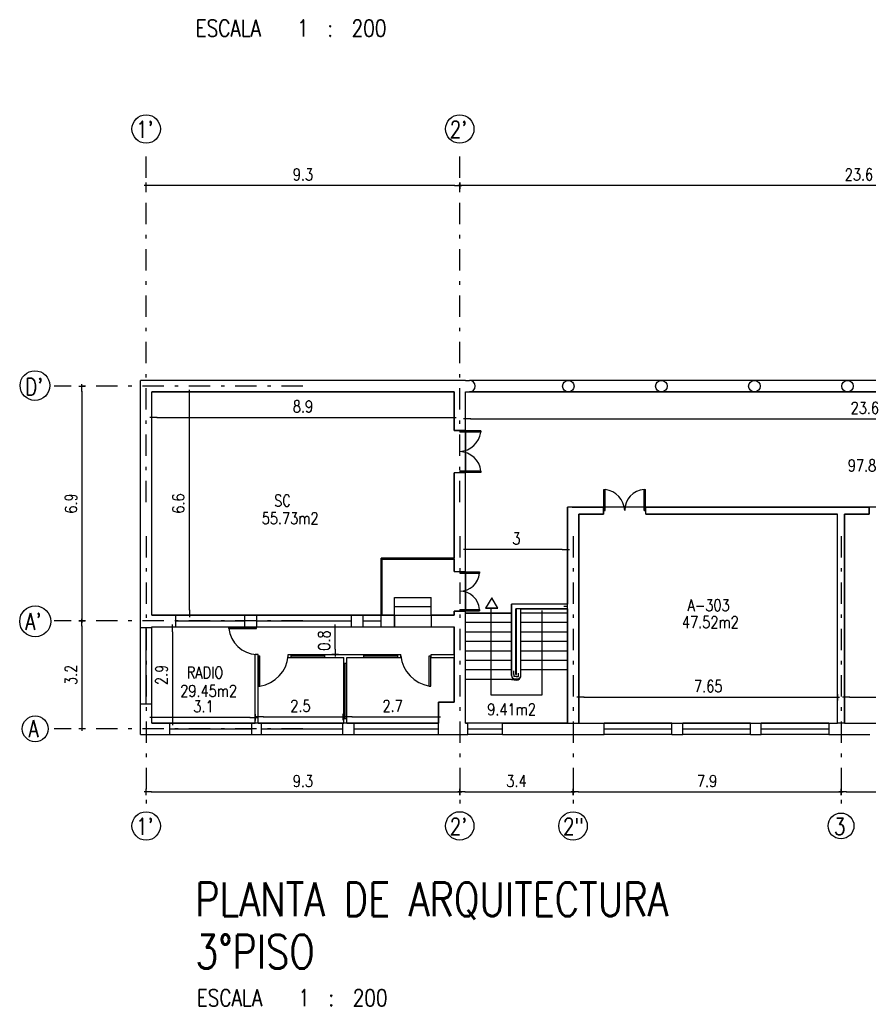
# Model space of a CAD drawing. Extents: x -3099 to -2751, y 5130 to 5248.
# Drawn here: x -3009.64 to -2984.53, y 5159.28 to 5188.44 of the extents above; entities that cross this region are included whole.
import ezdxf

# ---------------------------------------------------------------- set-up
doc = ezdxf.new("R2010")
doc.units = 0
doc.header["$MEASUREMENT"] = 0
doc.linetypes.add('ACAD_ISO07W100', pattern=[3, 0, -3])
doc.linetypes.add('DASHDOT', pattern=[25.4, 12.7, -6.35, 0, -6.35])
doc.layers.get('DEFPOINTS').update_dxf_attribs({"color": 3, "linetype": 'CONTINUOUS', "lineweight": 5})
for name, color, linetype in [('ANTEPECHO', 1, 'CONTINUOUS'), ('COTAS', 7, 'CONTINUOUS'), ('EJE_C', 9, 'DASHDOT'), ('ESCALERA', 2, 'CONTINUOUS'), ('MUROS', 5, 'CONTINUOUS'), ('PASAMANO', 1, 'ACAD_ISO07W100'), ('SUPERF-TEXTO', 2, 'CONTINUOUS'), ('SUPERFICIE', 7, 'CONTINUOUS'), ('TEXTO', 3, 'CONTINUOUS'), ('VENTANAS', 2, 'CONTINUOUS')]:
    doc.layers.add(name, color=color, linetype=linetype)
doc.styles.add('cota', font='romans.shx', dxfattribs={"width": 0.8, "height": 0.35})
doc.styles.add('ROMANS', font='romans.shx', dxfattribs={"oblique": 10, "height": 1.3})
doc.styles.add('TEXTO', font='romans.shx', dxfattribs={"width": 0.8, "height": 0.4})
doc.dimstyles.new('ROMANS', dxfattribs={"dimscale": 2, "dimtxt": 0.35, "dimasz": 0.15, "dimexe": 1.25, "dimexo": 0.625, "dimtad": 1, "dimdec": 0, "dimdsep": 46, "dimtxsty": 'cota', "dimcen": 2.5, "dimse1": 1, "dimse2": 1, "dimclrt": 2, "dimadec": 0, "dimazin": 0, "dimtfac": 1, "dimtdec": 0, "dimtmove": 0, "dimatfit": 3, "dimfxl": 0, "dimtolj": 1, "dimtzin": 0, "dimarcsym": 0})

# ---------------------------------------------------------------- blocks, each defined once
blk = doc.blocks.new('COTA_LN')
at = {"layer": 'COTAS'}
for points in [[(-1.05, 0), (0.4, 0)], [(0, 0.63), (0, -0.63)]]:
    blk.add_lwpolyline(points, dxfattribs=at)
at = {"layer": 'COTAS', "color": 20, "const_width": 0.05}
blk.add_lwpolyline([(0, 0.38), (0, -0.38)], dxfattribs=at)
blk = doc.blocks.new('*D71')
at = {"layer": 'COTAS', "color": 0, "lineweight": -2}
blk.add_line((-3004.627, 5170.99), (-3004.627, 5177.29), dxfattribs=at)
at = {"layer": 'DEFPOINTS', "color": 0}
for p in [(-3005.733, 5177.44), (-3004.627, 5177.44), (-3005.733, 5170.84)]:
    blk.add_point(p, dxfattribs=at)
at = {"layer": 'COTAS', "color": 0, "lineweight": -2, "xscale": 0.15, "yscale": 0.15, "zscale": 0.15}
for p, rotation in [((-3004.627, 5177.44), 90), ((-3004.627, 5170.84), 270)]:
    blk.add_blockref('COTA_LN', p, dxfattribs=dict(at, rotation=rotation))
at = {"layer": 'COTAS', "insert": (-3004.952, 5174.14), "char_height": 0.35, "attachment_point": 5, "rotation": 90, "style": 'cota'}
blk.add_mtext('\\A1;6.6', dxfattribs=at)
blk = doc.blocks.new('*D72')
at = {"layer": 'COTAS', "color": 0, "lineweight": -2}
blk.add_line((-3005.583, 5176.685), (-2996.953, 5176.685), dxfattribs=at)
at = {"layer": 'DEFPOINTS', "color": 0}
for p in [(-3005.733, 5177.44), (-2996.803, 5177.44), (-2996.803, 5176.685)]:
    blk.add_point(p, dxfattribs=at)
at = {"layer": 'COTAS', "color": 0, "lineweight": -2, "xscale": 0.15, "yscale": 0.15, "zscale": 0.15, "rotation": 180}
blk.add_blockref('COTA_LN', (-3005.733, 5176.685), dxfattribs=at)
at = {"layer": 'COTAS', "color": 0, "lineweight": -2, "xscale": 0.15, "yscale": 0.15, "zscale": 0.15}
blk.add_blockref('COTA_LN', (-2996.803, 5176.685), dxfattribs=at)
at = {"layer": 'COTAS', "insert": (-3001.268, 5177.01), "char_height": 0.35, "attachment_point": 5, "style": 'cota'}
blk.add_mtext('\\A1;8.9', dxfattribs=at)
blk = doc.blocks.new('*D73')
at = {"layer": 'COTAS', "color": 0, "lineweight": -2}
blk.add_line((-3005.126, 5170.35), (-3005.126, 5167.8), dxfattribs=at)
at = {"layer": 'DEFPOINTS', "color": 0}
for p in [(-3004.003, 5170.5), (-3005.126, 5167.65), (-3004.003, 5167.65)]:
    blk.add_point(p, dxfattribs=at)
at = {"layer": 'COTAS', "color": 0, "lineweight": -2, "xscale": 0.15, "yscale": 0.15, "zscale": 0.15}
for p, rotation in [((-3005.126, 5170.5), 90), ((-3005.126, 5167.65), 270)]:
    blk.add_blockref('COTA_LN', p, dxfattribs=dict(at, rotation=rotation))
at = {"layer": 'COTAS', "insert": (-3005.451, 5169.075), "char_height": 0.35, "attachment_point": 5, "rotation": 90, "style": 'cota'}
blk.add_mtext('\\A1;2.9', dxfattribs=at)
blk = doc.blocks.new('*D74')
at = {"layer": 'COTAS', "color": 0, "lineweight": -2}
blk.add_line((-3002.833, 5167.818), (-3005.583, 5167.818), dxfattribs=at)
at = {"layer": 'DEFPOINTS', "color": 0}
for p in [(-3005.733, 5167.818), (-3005.733, 5167.65), (-3002.683, 5167.65)]:
    blk.add_point(p, dxfattribs=at)
at = {"layer": 'COTAS', "color": 0, "lineweight": -2, "xscale": 0.15, "yscale": 0.15, "zscale": 0.15, "rotation": 180}
blk.add_blockref('COTA_LN', (-3005.733, 5167.818), dxfattribs=at)
at = {"layer": 'COTAS', "color": 0, "lineweight": -2, "xscale": 0.15, "yscale": 0.15, "zscale": 0.15}
blk.add_blockref('COTA_LN', (-3002.683, 5167.818), dxfattribs=at)
at = {"layer": 'COTAS', "insert": (-3004.208, 5168.143), "char_height": 0.35, "attachment_point": 5, "style": 'cota'}
blk.add_mtext('\\A1;3.1', dxfattribs=at)
blk = doc.blocks.new('*D75')
at = {"layer": 'COTAS', "color": 0, "lineweight": -2}
blk.add_line((-3002.443, 5167.832), (-3000.243, 5167.832), dxfattribs=at)
at = {"layer": 'DEFPOINTS', "color": 0}
for p in [(-3002.593, 5167.65), (-3000.093, 5167.832), (-3000.093, 5167.65)]:
    blk.add_point(p, dxfattribs=at)
at = {"layer": 'COTAS', "color": 0, "lineweight": -2, "xscale": 0.15, "yscale": 0.15, "zscale": 0.15, "rotation": 180}
blk.add_blockref('COTA_LN', (-3002.593, 5167.832), dxfattribs=at)
at = {"layer": 'COTAS', "color": 0, "lineweight": -2, "xscale": 0.15, "yscale": 0.15, "zscale": 0.15}
blk.add_blockref('COTA_LN', (-3000.093, 5167.832), dxfattribs=at)
at = {"layer": 'COTAS', "insert": (-3001.343, 5168.157), "char_height": 0.35, "attachment_point": 5, "style": 'cota'}
blk.add_mtext('\\A1;2.5', dxfattribs=at)
blk = doc.blocks.new('*D76')
at = {"layer": 'COTAS', "color": 0, "lineweight": -2}
blk.add_line((-2999.823, 5167.832), (-2997.413, 5167.832), dxfattribs=at)
at = {"layer": 'DEFPOINTS', "color": 0}
for p in [(-2999.973, 5167.65), (-2997.263, 5167.832), (-2997.263, 5167.65)]:
    blk.add_point(p, dxfattribs=at)
at = {"layer": 'COTAS', "color": 0, "lineweight": -2, "xscale": 0.15, "yscale": 0.15, "zscale": 0.15, "rotation": 180}
blk.add_blockref('COTA_LN', (-2999.973, 5167.832), dxfattribs=at)
at = {"layer": 'COTAS', "color": 0, "lineweight": -2, "xscale": 0.15, "yscale": 0.15, "zscale": 0.15}
blk.add_blockref('COTA_LN', (-2997.263, 5167.832), dxfattribs=at)
at = {"layer": 'COTAS', "insert": (-2998.618, 5168.157), "char_height": 0.35, "attachment_point": 5, "style": 'cota'}
blk.add_mtext('\\A1;2.7', dxfattribs=at)
blk = doc.blocks.new('*D77')
at = {"layer": 'COTAS', "color": 0, "lineweight": -2}
blk.add_line((-3000.317, 5169.83), (-3000.317, 5170.35), dxfattribs=at)
at = {"layer": 'DEFPOINTS', "color": 0}
for p in [(-3000.317, 5170.5), (-3000.045, 5170.5), (-3000.045, 5169.68)]:
    blk.add_point(p, dxfattribs=at)
at = {"layer": 'COTAS', "color": 0, "lineweight": -2, "xscale": 0.15, "yscale": 0.15, "zscale": 0.15}
for p, rotation in [((-3000.317, 5170.5), 90), ((-3000.317, 5169.68), 270)]:
    blk.add_blockref('COTA_LN', p, dxfattribs=dict(at, rotation=rotation))
at = {"layer": 'COTAS', "insert": (-3000.642, 5170.09), "char_height": 0.35, "attachment_point": 5, "rotation": 90, "style": 'cota'}
blk.add_mtext('\\A1;0.8', dxfattribs=at)
blk = doc.blocks.new('*D78')
at = {"layer": 'COTAS', "color": 0, "lineweight": -2}
blk.add_line((-2993.603, 5172.78), (-2996.313, 5172.78), dxfattribs=at)
at = {"layer": 'DEFPOINTS', "color": 0}
for p in [(-2996.463, 5174.03), (-2993.453, 5174.03), (-2996.463, 5172.78)]:
    blk.add_point(p, dxfattribs=at)
at = {"layer": 'COTAS', "color": 0, "lineweight": -2, "xscale": 0.15, "yscale": 0.15, "zscale": 0.15, "rotation": 180}
blk.add_blockref('COTA_LN', (-2996.463, 5172.78), dxfattribs=at)
at = {"layer": 'COTAS', "color": 0, "lineweight": -2, "xscale": 0.15, "yscale": 0.15, "zscale": 0.15}
blk.add_blockref('COTA_LN', (-2993.453, 5172.78), dxfattribs=at)
at = {"layer": 'COTAS', "insert": (-2994.958, 5173.105), "char_height": 0.35, "attachment_point": 5, "style": 'cota'}
blk.add_mtext('\\A1;3', dxfattribs=at)
blk = doc.blocks.new('*D79')
at = {"layer": 'COTAS', "color": 0, "lineweight": -2}
blk.add_line((-2996.313, 5176.641), (-2973.003, 5176.641), dxfattribs=at)
at = {"layer": 'DEFPOINTS', "color": 0}
for p in [(-2996.463, 5177.44), (-2972.853, 5177.44), (-2972.853, 5176.641)]:
    blk.add_point(p, dxfattribs=at)
at = {"layer": 'COTAS', "color": 0, "lineweight": -2, "xscale": 0.15, "yscale": 0.15, "zscale": 0.15, "rotation": 180}
blk.add_blockref('COTA_LN', (-2996.463, 5176.641), dxfattribs=at)
at = {"layer": 'COTAS', "color": 0, "lineweight": -2, "xscale": 0.15, "yscale": 0.15, "zscale": 0.15}
blk.add_blockref('COTA_LN', (-2972.853, 5176.641), dxfattribs=at)
at = {"layer": 'COTAS', "insert": (-2984.658, 5176.966), "char_height": 0.35, "attachment_point": 5, "style": 'cota'}
blk.add_mtext('\\A1;23.6', dxfattribs=at)
blk = doc.blocks.new('*D83')
at = {"layer": 'COTAS', "color": 0, "lineweight": -2}
blk.add_line((-2992.963, 5168.414), (-2985.613, 5168.414), dxfattribs=at)
at = {"layer": 'DEFPOINTS', "color": 0}
for p in [(-2985.463, 5168.414), (-2993.113, 5167.65), (-2985.463, 5167.65)]:
    blk.add_point(p, dxfattribs=at)
at = {"layer": 'COTAS', "color": 0, "lineweight": -2, "xscale": 0.15, "yscale": 0.15, "zscale": 0.15, "rotation": 180}
blk.add_blockref('COTA_LN', (-2993.113, 5168.414), dxfattribs=at)
at = {"layer": 'COTAS', "color": 0, "lineweight": -2, "xscale": 0.15, "yscale": 0.15, "zscale": 0.15}
blk.add_blockref('COTA_LN', (-2985.463, 5168.414), dxfattribs=at)
at = {"layer": 'COTAS', "insert": (-2989.288, 5168.739), "char_height": 0.35, "attachment_point": 5, "style": 'cota'}
blk.add_mtext('\\A1;7.65', dxfattribs=at)
blk = doc.blocks.new('*D84')
at = {"layer": 'COTAS', "color": 0, "lineweight": -2}
blk.add_line((-2985.113, 5168.414), (-2977.563, 5168.414), dxfattribs=at)
at = {"layer": 'DEFPOINTS', "color": 0}
for p in [(-2977.413, 5168.414), (-2985.263, 5167.65), (-2977.413, 5167.65)]:
    blk.add_point(p, dxfattribs=at)
at = {"layer": 'COTAS', "color": 0, "lineweight": -2, "xscale": 0.15, "yscale": 0.15, "zscale": 0.15, "rotation": 180}
blk.add_blockref('COTA_LN', (-2985.263, 5168.414), dxfattribs=at)
at = {"layer": 'COTAS', "color": 0, "lineweight": -2, "xscale": 0.15, "yscale": 0.15, "zscale": 0.15}
blk.add_blockref('COTA_LN', (-2977.413, 5168.414), dxfattribs=at)
at = {"layer": 'COTAS', "insert": (-2981.338, 5168.739), "char_height": 0.35, "attachment_point": 5, "style": 'cota'}
blk.add_mtext('\\A1;7.85', dxfattribs=at)
blk = doc.blocks.new('*D109')
at = {"layer": 'COTAS', "color": 0, "lineweight": -2}
blk.add_line((-3005.753, 5165.613), (-2996.783, 5165.613), dxfattribs=at)
at = {"layer": 'DEFPOINTS', "color": 0}
for p in [(-2996.633, 5165.613), (-3005.903, 5165.185), (-2996.633, 5165.185)]:
    blk.add_point(p, dxfattribs=at)
at = {"layer": 'COTAS', "color": 0, "lineweight": -2, "xscale": 0.15, "yscale": 0.15, "zscale": 0.15, "rotation": 180}
blk.add_blockref('COTA_LN', (-3005.903, 5165.613), dxfattribs=at)
at = {"layer": 'COTAS', "color": 0, "lineweight": -2, "xscale": 0.15, "yscale": 0.15, "zscale": 0.15}
blk.add_blockref('COTA_LN', (-2996.633, 5165.613), dxfattribs=at)
at = {"layer": 'COTAS', "insert": (-3001.268, 5165.938), "char_height": 0.35, "attachment_point": 5, "style": 'cota'}
blk.add_mtext('\\A1;9.3', dxfattribs=at)
blk = doc.blocks.new('*D110')
at = {"layer": 'COTAS', "color": 0, "lineweight": -2}
blk.add_line((-2996.483, 5165.613), (-2993.433, 5165.613), dxfattribs=at)
at = {"layer": 'DEFPOINTS', "color": 0}
for p in [(-2993.283, 5165.613), (-2993.283, 5165.613), (-2996.633, 5165.185)]:
    blk.add_point(p, dxfattribs=at)
at = {"layer": 'COTAS', "color": 0, "lineweight": -2, "xscale": 0.15, "yscale": 0.15, "zscale": 0.15, "rotation": 180}
blk.add_blockref('COTA_LN', (-2996.633, 5165.613), dxfattribs=at)
at = {"layer": 'COTAS', "color": 0, "lineweight": -2, "xscale": 0.15, "yscale": 0.15, "zscale": 0.15}
blk.add_blockref('COTA_LN', (-2993.283, 5165.613), dxfattribs=at)
at = {"layer": 'COTAS', "insert": (-2994.958, 5165.938), "char_height": 0.35, "attachment_point": 5, "style": 'cota'}
blk.add_mtext('\\A1;3.4', dxfattribs=at)
blk = doc.blocks.new('*D111')
at = {"layer": 'COTAS', "color": 0, "lineweight": -2}
blk.add_line((-2993.133, 5165.613), (-2985.513, 5165.613), dxfattribs=at)
at = {"layer": 'DEFPOINTS', "color": 0}
for p in [(-2993.283, 5165.613), (-2985.363, 5165.613), (-2985.363, 5165.185)]:
    blk.add_point(p, dxfattribs=at)
at = {"layer": 'COTAS', "color": 0, "lineweight": -2, "xscale": 0.15, "yscale": 0.15, "zscale": 0.15, "rotation": 180}
blk.add_blockref('COTA_LN', (-2993.283, 5165.613), dxfattribs=at)
at = {"layer": 'COTAS', "color": 0, "lineweight": -2, "xscale": 0.15, "yscale": 0.15, "zscale": 0.15}
blk.add_blockref('COTA_LN', (-2985.363, 5165.613), dxfattribs=at)
at = {"layer": 'COTAS', "insert": (-2989.323, 5165.938), "char_height": 0.35, "attachment_point": 5, "style": 'cota'}
blk.add_mtext('\\A1;7.9', dxfattribs=at)
blk = doc.blocks.new('*D112')
at = {"layer": 'COTAS', "color": 0, "lineweight": -2}
blk.add_line((-2985.213, 5165.613), (-2977.463, 5165.613), dxfattribs=at)
at = {"layer": 'DEFPOINTS', "color": 0}
for p in [(-2977.313, 5165.613), (-2985.363, 5165.185), (-2977.313, 5165.185)]:
    blk.add_point(p, dxfattribs=at)
at = {"layer": 'COTAS', "color": 0, "lineweight": -2, "xscale": 0.15, "yscale": 0.15, "zscale": 0.15, "rotation": 180}
blk.add_blockref('COTA_LN', (-2985.363, 5165.613), dxfattribs=at)
at = {"layer": 'COTAS', "color": 0, "lineweight": -2, "xscale": 0.15, "yscale": 0.15, "zscale": 0.15}
blk.add_blockref('COTA_LN', (-2977.313, 5165.613), dxfattribs=at)
at = {"layer": 'COTAS', "insert": (-2981.338, 5165.938), "char_height": 0.35, "attachment_point": 5, "style": 'cota'}
blk.add_mtext('\\A1;8', dxfattribs=at)
blk = doc.blocks.new('*D118')
at = {"layer": 'COTAS', "color": 0, "lineweight": -2}
blk.add_line((-3007.8, 5177.46), (-3007.8, 5170.82), dxfattribs=at)
at = {"layer": 'DEFPOINTS', "color": 0}
for p in [(-3008.626, 5177.61), (-3008.626, 5170.67), (-3007.8, 5170.67)]:
    blk.add_point(p, dxfattribs=at)
at = {"layer": 'COTAS', "color": 0, "lineweight": -2, "xscale": 0.15, "yscale": 0.15, "zscale": 0.15}
for p, rotation in [((-3007.8, 5177.61), 90), ((-3007.8, 5170.67), 270)]:
    blk.add_blockref('COTA_LN', p, dxfattribs=dict(at, rotation=rotation))
at = {"layer": 'COTAS', "insert": (-3008.125, 5174.14), "char_height": 0.35, "attachment_point": 5, "rotation": 90, "style": 'cota'}
blk.add_mtext('\\A1;6.9', dxfattribs=at)
blk = doc.blocks.new('*D119')
at = {"layer": 'COTAS', "color": 0, "lineweight": -2}
blk.add_line((-3007.8, 5170.52), (-3007.8, 5167.63), dxfattribs=at)
at = {"layer": 'DEFPOINTS', "color": 0}
for p in [(-3008.626, 5170.67), (-3008.626, 5167.48), (-3007.8, 5167.48)]:
    blk.add_point(p, dxfattribs=at)
at = {"layer": 'COTAS', "color": 0, "lineweight": -2, "xscale": 0.15, "yscale": 0.15, "zscale": 0.15}
for p, rotation in [((-3007.8, 5170.67), 90), ((-3007.8, 5167.48), 270)]:
    blk.add_blockref('COTA_LN', p, dxfattribs=dict(at, rotation=rotation))
at = {"layer": 'COTAS', "insert": (-3008.125, 5169.075), "char_height": 0.35, "attachment_point": 5, "rotation": 90, "style": 'cota'}
blk.add_mtext('\\A1;3.2', dxfattribs=at)
blk = doc.blocks.new('*D120')
at = {"layer": 'COTAS', "color": 0, "lineweight": -2}
blk.add_line((-2973.183, 5183.541), (-2996.483, 5183.541), dxfattribs=at)
at = {"layer": 'DEFPOINTS', "color": 0}
for p in [(-2996.633, 5184.497), (-2973.033, 5184.497), (-2996.633, 5183.541)]:
    blk.add_point(p, dxfattribs=at)
at = {"layer": 'COTAS', "color": 0, "lineweight": -2, "xscale": 0.15, "yscale": 0.15, "zscale": 0.15, "rotation": 180}
blk.add_blockref('COTA_LN', (-2996.633, 5183.541), dxfattribs=at)
at = {"layer": 'COTAS', "color": 0, "lineweight": -2, "xscale": 0.15, "yscale": 0.15, "zscale": 0.15}
blk.add_blockref('COTA_LN', (-2973.033, 5183.541), dxfattribs=at)
at = {"layer": 'COTAS', "insert": (-2984.833, 5183.866), "char_height": 0.35, "attachment_point": 5, "style": 'cota'}
blk.add_mtext('\\A1;23.6', dxfattribs=at)
blk = doc.blocks.new('*D121')
at = {"layer": 'COTAS', "color": 0, "lineweight": -2}
blk.add_line((-2996.783, 5183.541), (-3005.753, 5183.541), dxfattribs=at)
at = {"layer": 'DEFPOINTS', "color": 0}
for p in [(-3005.903, 5184.497), (-2996.633, 5184.497), (-3005.903, 5183.541)]:
    blk.add_point(p, dxfattribs=at)
at = {"layer": 'COTAS', "color": 0, "lineweight": -2, "xscale": 0.15, "yscale": 0.15, "zscale": 0.15, "rotation": 180}
blk.add_blockref('COTA_LN', (-3005.903, 5183.541), dxfattribs=at)
at = {"layer": 'COTAS', "color": 0, "lineweight": -2, "xscale": 0.15, "yscale": 0.15, "zscale": 0.15}
blk.add_blockref('COTA_LN', (-2996.633, 5183.541), dxfattribs=at)
at = {"layer": 'COTAS', "insert": (-3001.268, 5183.866), "char_height": 0.35, "attachment_point": 5, "style": 'cota'}
blk.add_mtext('\\A1;9.3', dxfattribs=at)

msp = doc.modelspace()

# ---------------------------------------------------------------- linework, layer by layer
at = {"layer": 'ANTEPECHO'}
for p, q in [((-2973.973, 5177.78), (-2996.343, 5177.78)), ((-2973.973, 5177.44), (-2996.343, 5177.44)), ((-2995.687, 5171.357), (-2995.868, 5171.048)), ((-2995.505, 5171.048), (-2995.687, 5171.357)), ((-3005.023, 5170.84), (-3002.983, 5170.84)), ((-3002.633, 5170.84), (-2999.833, 5170.84)), ((-2999.493, 5170.84), (-2998.953, 5170.84)), ((-2995.868, 5171.048), (-2995.505, 5171.048)), ((-3006.073, 5168.22), (-3006.073, 5170.48)), ((-3005.733, 5168.22), (-3005.733, 5170.48)), ((-3005.023, 5170.5), (-3002.983, 5170.5)), ((-3002.633, 5170.5), (-2999.833, 5170.5)), ((-2999.493, 5170.5), (-2998.953, 5170.5)), ((-3001.613, 5169.68), (-3000.618, 5169.68)), ((-2999.473, 5169.68), (-2998.463, 5169.68)), ((-3001.613, 5169.59), (-3000.618, 5169.59)), ((-3000.063, 5167.79), (-3000.063, 5169.42)), ((-2999.973, 5167.79), (-2999.973, 5169.42)), ((-2999.473, 5169.59), (-2998.463, 5169.59)), ((-3005.203, 5167.65), (-3002.783, 5167.65)), ((-3002.493, 5167.65), (-3000.093, 5167.65)), ((-2999.753, 5167.65), (-2997.263, 5167.65)), ((-2995.373, 5167.65), (-2996.393, 5167.65)), ((-2990.363, 5167.65), (-2992.363, 5167.65)), ((-2988.043, 5167.65), (-2990.043, 5167.65)), ((-2985.723, 5167.65), (-2987.723, 5167.65)), ((-3005.203, 5167.31), (-3002.783, 5167.31)), ((-3002.493, 5167.31), (-3000.093, 5167.31)), ((-2999.753, 5167.31), (-2997.263, 5167.31)), ((-2995.373, 5167.31), (-2996.393, 5167.31)), ((-2990.363, 5167.31), (-2992.363, 5167.31)), ((-2988.043, 5167.31), (-2990.043, 5167.31)), ((-2985.723, 5167.31), (-2987.723, 5167.31))]:
    msp.add_line(p, q, dxfattribs=at)
msp.add_lwpolyline([(-2995.505, 5171.048), (-2995.868, 5171.048)], dxfattribs=at)
at = {"layer": 'COTAS'}
for points in [[(-2993.453, 5167.65), (-2993.113, 5167.65)], [(-2985.263, 5167.65), (-2985.463, 5167.65)]]:
    msp.add_lwpolyline(points, dxfattribs=at)
at = {"layer": 'EJE_C', "ltscale": 0.05}
for p, q in [((-3005.903, 5173.179), (-3005.903, 5165.185)), ((-2996.633, 5173.179), (-2996.633, 5165.185)), ((-2993.283, 5173.179), (-2993.283, 5165.185)), ((-2985.363, 5173.179), (-2985.363, 5165.185))]:
    msp.add_line(p, q, dxfattribs=at)
for points in [[(-3005.903, 5174.177), (-3005.903, 5184.497)], [(-2996.633, 5174.177), (-2996.633, 5184.497)], [(-3001.268, 5177.61), (-3008.626, 5177.61)], [(-3001.268, 5170.67), (-3008.626, 5170.67)], [(-3001.268, 5167.48), (-3008.626, 5167.48)]]:
    msp.add_lwpolyline(points, dxfattribs=at)
at = {"layer": 'EJE_C', "linetype": 'Continuous', "ltscale": 0.05}
for centre, radius in [((-3005.903, 5185.213), 0.42), ((-2996.633, 5185.214), 0.42), ((-3009.19, 5177.627), 0.439), ((-3009.183, 5170.657), 0.458), ((-3009.183, 5167.48), 0.382), ((-3005.903, 5164.609), 0.42), ((-2996.633, 5164.61), 0.42), ((-2993.283, 5164.609), 0.42), ((-2985.363, 5164.609), 0.382)]:
    msp.add_circle(centre, radius, dxfattribs=at)
at = {"layer": 'ESCALERA', "color": 3}
for p, q in [((-2995.705, 5168.479), (-2995.705, 5171.048)), ((-2994.211, 5170.982), (-2994.211, 5168.479)), ((-2994.211, 5168.479), (-2995.705, 5168.479))]:
    msp.add_line(p, q, dxfattribs=at)
at = {"layer": 'MUROS'}
for p, q in [((-3006.073, 5170.48), (-3006.073, 5177.78)), ((-2996.463, 5177.78), (-3006.073, 5177.78)), ((-2996.463, 5177.78), (-2996.343, 5177.78)), ((-3005.733, 5170.84), (-3005.733, 5177.44)), ((-2996.803, 5177.44), (-3005.733, 5177.44)), ((-2996.803, 5176.3), (-2996.803, 5177.44)), ((-2996.463, 5176.3), (-2996.463, 5177.44)), ((-2996.463, 5177.44), (-2996.343, 5177.44)), ((-2996.463, 5176.3), (-2996.803, 5176.3)), ((-2996.803, 5172.13), (-2996.803, 5175.05)), ((-2996.463, 5175.05), (-2996.803, 5175.05)), ((-2996.463, 5174.03), (-2996.463, 5175.05)), ((-2996.463, 5172.13), (-2996.463, 5174.03)), ((-2993.453, 5167.65), (-2993.453, 5174.03)), ((-2993.313, 5174.03), (-2993.453, 5174.03)), ((-2993.313, 5174.03), (-2992.383, 5174.03)), ((-2992.383, 5173.83), (-2992.383, 5174.03)), ((-2991.133, 5174.03), (-2984.863, 5174.03)), ((-2991.133, 5173.83), (-2991.133, 5174.03)), ((-2985.463, 5174.03), (-2984.533, 5174.03)), ((-2984.533, 5173.83), (-2984.533, 5174.03)), ((-2993.113, 5167.65), (-2993.113, 5173.83)), ((-2993.113, 5173.83), (-2992.383, 5173.83)), ((-2991.133, 5173.83), (-2985.463, 5173.83)), ((-2985.463, 5167.65), (-2985.463, 5173.83)), ((-2985.263, 5167.65), (-2985.263, 5173.83)), ((-2985.263, 5173.83), (-2984.533, 5173.83)), ((-2998.953, 5170.5), (-2998.953, 5172.53)), ((-2998.953, 5172.53), (-2996.803, 5172.53)), ((-2998.923, 5170.84), (-2998.923, 5172.5)), ((-2998.923, 5172.5), (-2996.803, 5172.5)), ((-2996.803, 5172.13), (-2996.463, 5172.13)), ((-2995.103, 5169.06), (-2995.103, 5171.17)), ((-2993.453, 5171.17), (-2995.103, 5171.17)), ((-2993.453, 5171.03), (-2993.453, 5171.17)), ((-3005.733, 5170.84), (-3005.023, 5170.84)), ((-3005.023, 5170.5), (-3005.023, 5170.84)), ((-3002.983, 5170.5), (-3002.983, 5170.84)), ((-3002.983, 5170.84), (-3002.633, 5170.84)), ((-3002.633, 5170.5), (-3002.633, 5170.84)), ((-2999.833, 5170.5), (-2999.833, 5170.84)), ((-2999.833, 5170.84), (-2999.493, 5170.84)), ((-2999.493, 5170.5), (-2999.493, 5170.84)), ((-2998.953, 5170.84), (-2996.803, 5170.84)), ((-2998.558, 5170.84), (-2998.558, 5170.5)), ((-2997.478, 5170.84), (-2997.478, 5170.5)), ((-2996.803, 5170.84), (-2996.803, 5170.96)), ((-2996.803, 5170.96), (-2996.463, 5170.96)), ((-2996.463, 5167.65), (-2996.463, 5170.96)), ((-2994.973, 5169.09), (-2994.973, 5171.03)), ((-2993.453, 5171.03), (-2994.973, 5171.03)), ((-2994.953, 5169.09), (-2994.953, 5171.03)), ((-2994.823, 5169.06), (-2994.823, 5171.03)), ((-3006.073, 5170.48), (-3005.733, 5170.48)), ((-3005.733, 5170.48), (-3005.733, 5170.5)), ((-3005.733, 5170.5), (-3005.023, 5170.5)), ((-3002.983, 5170.5), (-3002.633, 5170.5)), ((-2999.833, 5170.5), (-2999.493, 5170.5)), ((-2998.953, 5170.5), (-2996.803, 5170.5)), ((-2996.803, 5169.68), (-2996.803, 5170.5)), ((-3002.683, 5167.65), (-3002.683, 5169.68)), ((-3002.593, 5169.68), (-3002.683, 5169.68)), ((-3002.593, 5167.65), (-3002.593, 5169.68)), ((-3001.703, 5169.59), (-3001.703, 5169.68)), ((-3001.703, 5169.68), (-3001.613, 5169.68)), ((-3001.613, 5169.59), (-3001.613, 5169.68)), ((-3000.618, 5169.68), (-2999.473, 5169.68)), ((-3000.618, 5169.59), (-3000.618, 5169.68)), ((-2999.473, 5169.59), (-2999.473, 5169.68)), ((-2998.463, 5169.59), (-2998.463, 5169.68)), ((-2998.463, 5169.68), (-2998.373, 5169.68)), ((-2998.373, 5169.59), (-2998.373, 5169.68)), ((-2997.483, 5169.68), (-2996.803, 5169.68)), ((-2997.483, 5169.59), (-2997.483, 5169.68)), ((-3001.703, 5169.59), (-3001.613, 5169.59)), ((-3000.618, 5169.59), (-3000.063, 5169.59)), ((-3000.063, 5169.42), (-3000.063, 5169.59)), ((-3000.063, 5169.42), (-2999.973, 5169.42)), ((-2999.973, 5169.42), (-2999.973, 5169.59)), ((-2999.973, 5169.59), (-2999.473, 5169.59)), ((-2998.463, 5169.59), (-2998.373, 5169.59)), ((-2997.483, 5169.59), (-2996.803, 5169.59)), ((-2996.803, 5168.27), (-2996.803, 5169.59)), ((-2994.963, 5169.09), (-2994.973, 5169.09)), ((-2994.963, 5169.09), (-2994.953, 5169.09)), ((-2995.003, 5168.96), (-2994.923, 5168.96)), ((-3006.073, 5168.22), (-3005.733, 5168.22)), ((-3006.073, 5167.31), (-3006.073, 5168.22)), ((-3005.733, 5167.65), (-3005.733, 5168.22)), ((-2997.263, 5167.31), (-2997.263, 5168.27)), ((-2997.263, 5168.27), (-2996.803, 5168.27)), ((-3005.733, 5167.65), (-3005.203, 5167.65)), ((-3005.203, 5167.31), (-3005.203, 5167.65)), ((-3002.783, 5167.31), (-3002.783, 5167.65)), ((-3002.783, 5167.65), (-3002.683, 5167.65)), ((-3002.593, 5167.65), (-3002.493, 5167.65)), ((-3002.493, 5167.31), (-3002.493, 5167.65)), ((-3000.093, 5167.31), (-3000.093, 5167.65)), ((-3000.093, 5167.65), (-3000.063, 5167.65)), ((-3000.063, 5167.65), (-3000.063, 5167.79)), ((-3000.063, 5167.79), (-2999.973, 5167.79)), ((-2999.973, 5167.65), (-2999.973, 5167.79)), ((-2999.973, 5167.65), (-2999.753, 5167.65)), ((-2999.753, 5167.31), (-2999.753, 5167.65)), ((-2996.463, 5167.65), (-2996.393, 5167.65)), ((-2996.393, 5167.31), (-2996.393, 5167.65)), ((-2995.373, 5167.31), (-2995.373, 5167.65)), ((-2995.373, 5167.65), (-2993.453, 5167.65)), ((-2993.113, 5167.65), (-2992.363, 5167.65)), ((-2993.113, 5167.65), (-2992.363, 5167.65)), ((-2992.363, 5167.31), (-2992.363, 5167.65)), ((-2990.363, 5167.31), (-2990.363, 5167.65)), ((-2990.363, 5167.65), (-2990.043, 5167.65)), ((-2990.043, 5167.31), (-2990.043, 5167.65)), ((-2988.043, 5167.31), (-2988.043, 5167.65)), ((-2988.043, 5167.65), (-2987.723, 5167.65)), ((-2987.723, 5167.31), (-2987.723, 5167.65)), ((-2985.723, 5167.65), (-2985.723, 5167.31)), ((-2985.723, 5167.65), (-2985.463, 5167.65)), ((-2985.263, 5167.65), (-2984.513, 5167.65)), ((-3006.073, 5167.31), (-3005.203, 5167.31)), ((-3002.783, 5167.31), (-3002.493, 5167.31)), ((-3000.093, 5167.31), (-2999.753, 5167.31)), ((-2997.263, 5167.31), (-2996.393, 5167.31)), ((-2995.373, 5167.31), (-2992.363, 5167.31)), ((-2990.363, 5167.31), (-2990.043, 5167.31)), ((-2988.043, 5167.31), (-2987.723, 5167.31)), ((-2985.723, 5167.31), (-2984.513, 5167.31))]:
    msp.add_line(p, q, dxfattribs=at)
for centre in [(-2993.423, 5177.61), (-2990.673, 5177.61), (-2987.923, 5177.61), (-2985.173, 5177.61)]:
    msp.add_circle(centre, 0.17, dxfattribs=at)
for centre, radius, start, end in [((-2996.343, 5177.61), 0.17, 270, 90), ((-2995.003, 5169.06), 0.1, 180, 270), ((-2994.923, 5169.06), 0.1, 270, 0)]:
    msp.add_arc(centre, radius, start, end, dxfattribs=at)
at = {"layer": 'PASAMANO'}
for p, q in [((-2995.038, 5169.09), (-2995.038, 5171.1)), ((-2993.453, 5171.1), (-2995.038, 5171.1)), ((-2994.894, 5169.025), (-2994.894, 5171.03)), ((-2995.038, 5169.09), (-2995.038, 5169.025)), ((-2994.963, 5169.025), (-2995.038, 5169.025)), ((-2994.963, 5169.025), (-2994.894, 5169.025))]:
    msp.add_line(p, q, dxfattribs=at)
at = {"layer": 'SUPERFICIE'}
for points in [[(-2972.853, 5177.44), (-2972.853, 5178.93), (-2971.148, 5178.93), (-2971.148, 5174.03), (-2993.453, 5174.03), (-2993.453, 5171.17), (-2995.103, 5171.17), (-2995.103, 5170.9), (-2996.463, 5170.9), (-2996.463, 5177.44), (-2972.853, 5177.44)], [(-3005.733, 5170.84), (-3005.733, 5177.44), (-2996.803, 5177.44), (-2996.803, 5176.3), (-2996.463, 5176.3), (-2996.463, 5175.05), (-2996.803, 5175.05), (-2996.803, 5172.53), (-2998.953, 5172.53), (-2998.953, 5170.84), (-3005.733, 5170.84)], [(-2985.463, 5167.65), (-2985.463, 5173.83), (-2991.133, 5173.83), (-2991.133, 5174.03), (-2992.383, 5174.03), (-2992.383, 5173.83), (-2993.113, 5173.83), (-2993.113, 5167.65), (-2985.463, 5167.65)], [(-2977.413, 5167.65), (-2977.413, 5173.83), (-2983.283, 5173.83), (-2983.283, 5174.03), (-2984.533, 5174.03), (-2984.533, 5173.83), (-2985.263, 5173.83), (-2985.263, 5167.65), (-2977.413, 5167.65)]]:
    msp.add_lwpolyline(points, dxfattribs=at)
msp.add_lwpolyline([(-2997.478, 5170.84), (-2997.478, 5170.5), (-2996.803, 5170.5), (-2996.803, 5168.27), (-2997.263, 5168.27), (-2997.263, 5167.65), (-3005.733, 5167.65), (-3005.733, 5170.5), (-2998.558, 5170.5), (-2998.558, 5170.84), (-2998.923, 5170.84), (-2998.923, 5172.5), (-2996.803, 5172.5), (-2996.803, 5172.13), (-2996.463, 5172.13), (-2996.463, 5170.97), (-2996.463, 5170.96), (-2996.803, 5170.96), (-2996.803, 5170.84)], close=True, dxfattribs=at)
msp.add_lwpolyline([(-2993.453, 5171.03), (-2993.453, 5167.65), (-2996.463, 5167.65), (-2996.463, 5170.9), (-2995.103, 5170.9), (-2995.103, 5169.06, 1), (-2994.823, 5169.06), (-2994.823, 5171.03), (-2993.453, 5171.03)], format="xyb", dxfattribs=at)
at = {"layer": 'VENTANAS'}
for p, q in [((-2996.008, 5176.29), (-2996.633, 5176.29)), ((-2996.633, 5176.29), (-2996.633, 5176.25)), ((-2996.008, 5176.25), (-2996.633, 5176.25)), ((-2996.008, 5176.29), (-2996.008, 5176.25)), ((-2996.008, 5175.1), (-2996.633, 5175.1)), ((-2996.633, 5175.1), (-2996.633, 5175.06)), ((-2996.008, 5175.06), (-2996.633, 5175.06)), ((-2996.008, 5175.1), (-2996.008, 5175.06)), ((-2992.373, 5173.93), (-2992.373, 5174.555)), ((-2992.373, 5174.555), (-2992.333, 5174.555)), ((-2992.333, 5173.93), (-2992.333, 5174.555)), ((-2991.183, 5173.93), (-2991.183, 5174.555)), ((-2991.183, 5174.555), (-2991.143, 5174.555)), ((-2991.143, 5173.93), (-2991.143, 5174.555)), ((-2992.373, 5173.93), (-2992.333, 5173.93)), ((-2991.183, 5173.93), (-2991.143, 5173.93)), ((-2996.633, 5172.12), (-2996.048, 5172.12)), ((-2996.633, 5172.12), (-2996.633, 5172.08)), ((-2996.633, 5172.08), (-2996.048, 5172.08)), ((-2996.048, 5172.12), (-2996.048, 5172.08)), ((-2998.558, 5170.84), (-2998.558, 5171.36)), ((-2998.558, 5171.36), (-2997.478, 5171.36)), ((-2997.478, 5170.84), (-2997.478, 5171.36)), ((-2998.558, 5171.1), (-2997.478, 5171.1)), ((-2996.633, 5171.01), (-2996.048, 5171.01)), ((-2996.633, 5171.01), (-2996.633, 5170.97)), ((-2996.633, 5170.97), (-2996.048, 5170.97)), ((-2995.103, 5170.9), (-2996.463, 5170.9)), ((-2996.048, 5171.01), (-2996.048, 5170.97)), ((-2993.453, 5170.9), (-2994.823, 5170.9)), ((-3005.905, 5168.22), (-3005.905, 5170.48)), ((-3005.901, 5168.22), (-3005.901, 5170.48)), ((-3005.023, 5170.672), (-3002.983, 5170.672)), ((-3005.023, 5170.668), (-3002.983, 5170.668)), ((-3003.458, 5170.45), (-3003.458, 5170.49)), ((-3003.458, 5170.49), (-3002.638, 5170.49)), ((-3002.638, 5170.45), (-3002.638, 5170.49)), ((-3002.633, 5170.672), (-2999.833, 5170.672)), ((-3002.633, 5170.668), (-2999.833, 5170.668)), ((-2999.493, 5170.672), (-2998.953, 5170.672)), ((-2999.493, 5170.668), (-2998.953, 5170.668)), ((-2995.103, 5170.62), (-2996.463, 5170.62)), ((-2993.453, 5170.62), (-2994.823, 5170.62)), ((-3003.458, 5170.45), (-3002.638, 5170.45)), ((-2995.103, 5170.34), (-2996.463, 5170.34)), ((-2993.453, 5170.34), (-2994.823, 5170.34)), ((-2995.103, 5170.06), (-2996.463, 5170.06)), ((-2993.453, 5170.06), (-2994.823, 5170.06)), ((-3002.583, 5168.745), (-3002.583, 5169.635)), ((-3002.583, 5169.635), (-3002.543, 5169.635)), ((-3002.543, 5168.745), (-3002.543, 5169.635)), ((-3001.613, 5169.637), (-3000.618, 5169.637)), ((-3001.613, 5169.633), (-3000.618, 5169.633)), ((-2999.473, 5169.637), (-2998.463, 5169.637)), ((-2999.473, 5169.633), (-2998.463, 5169.633)), ((-2997.533, 5168.745), (-2997.533, 5169.635)), ((-2997.533, 5169.635), (-2997.493, 5169.635)), ((-2997.493, 5168.745), (-2997.493, 5169.635)), ((-2995.103, 5169.78), (-2996.463, 5169.78)), ((-2993.453, 5169.78), (-2994.823, 5169.78)), ((-3000.02, 5167.79), (-3000.02, 5169.42)), ((-3000.016, 5167.79), (-3000.016, 5169.42)), ((-2995.103, 5169.5), (-2996.463, 5169.5)), ((-2993.453, 5169.5), (-2994.823, 5169.5)), ((-2995.103, 5169.22), (-2996.463, 5169.22)), ((-2993.453, 5169.22), (-2994.823, 5169.22)), ((-3002.583, 5168.745), (-3002.543, 5168.745)), ((-2997.533, 5168.745), (-2997.493, 5168.745)), ((-2995.103, 5168.94), (-2996.463, 5168.94)), ((-2995.103, 5168.94), (-2994.962, 5168.94)), ((-2994.962, 5168.94), (-2994.962, 5168.96)), ((-3005.203, 5167.482), (-3002.783, 5167.482)), ((-3005.203, 5167.478), (-3002.783, 5167.478)), ((-3002.493, 5167.482), (-3000.093, 5167.482)), ((-3002.493, 5167.478), (-3000.093, 5167.478)), ((-2999.753, 5167.482), (-2997.263, 5167.482)), ((-2999.753, 5167.478), (-2997.263, 5167.478)), ((-2996.393, 5167.48), (-2995.373, 5167.48)), ((-2996.393, 5167.476), (-2995.373, 5167.476)), ((-2992.363, 5167.48), (-2990.363, 5167.48)), ((-2992.363, 5167.476), (-2990.363, 5167.476)), ((-2990.043, 5167.48), (-2988.043, 5167.48)), ((-2990.043, 5167.476), (-2988.043, 5167.476)), ((-2987.723, 5167.48), (-2985.723, 5167.48)), ((-2987.723, 5167.476), (-2985.723, 5167.476))]:
    msp.add_line(p, q, dxfattribs=at)
for centre, radius, start, end in [((-2996.68, 5176.354), 0.68, 274.001, 351.2272), ((-2996.642, 5175.037), 0.637, 5.6196, 89.1523), ((-2992.42, 5173.897), 0.664, 2.8247, 82.4034), ((-2991.142, 5173.94), 0.616, 93.7973, 180.9746), ((-2996.643, 5172.143), 0.598, 270.9597, 353.928), ((-2996.623, 5170.969), 0.576, 4.1084, 91.0039), ((-3002.614, 5170.527), 0.847, 185.1994, 268.4029), ((-3002.682, 5169.718), 0.983, 278.1486, 355.1623), ((-2997.368, 5169.742), 1.01, 186.0619, 260.6271)]:
    msp.add_arc(centre, radius, start, end, dxfattribs=at)

# ---------------------------------------------------------------- texts
at = {"layer": 'EJE_C', "ltscale": 0.05, "style": 'ROMANS', "width": 0.8}
for s, p in [("1'", (-3006.201, 5184.947)), ("2'", (-2996.931, 5184.947)), ("D'", (-3009.481, 5177.344)), ("A'", (-3009.481, 5170.404)), ('A', (-3009.383, 5167.236)), ("1'", (-3006.201, 5164.343)), ("2'", (-2996.931, 5164.343)), ('2"', (-2993.581, 5164.343)), ('3', (-2985.575, 5164.343))]:
    msp.add_text(s, height=0.5, dxfattribs=at).set_placement(p)
at = {"layer": 'SUPERF-TEXTO', "style": 'TEXTO', "width": 0.8}
for s, p in [('97.84m2', (-2985.162, 5175.09)), ('55.73m2', (-3002.487, 5173.53)), ('47.52m2', (-2990.064, 5170.459)), ('29.45m2', (-3004.896, 5168.424)), ('9.41m2', (-2995.821, 5167.88))]:
    msp.add_text(s, height=0.35, dxfattribs=at).set_placement(p)
at = {"layer": 'TEXTO', "width": 0.8}
for s, height, style, p in [('ESCALA   1  :  200', 0.5, 'ROMANS', (-3004.441, 5187.943)), ('SC', 0.35, 'TEXTO', (-3002.118, 5174.051)), ('A-303', 0.35, 'TEXTO', (-2989.902, 5170.958)), ('RADIO', 0.35, 'TEXTO', (-3004.704, 5168.967)), ('ESCALA   1  :  200', 0.5, 'ROMANS', (-3004.408, 5159.278))]:
    msp.add_text(s, height=height, dxfattribs=dict(at, style=style)).set_placement(p)
at = {"layer": 'TEXTO', "color": 6, "style": 'ROMANS', "width": 0.8}
for s, p in [('PLANTA DE ARQUITECTURA ', (-3004.452, 5161.941)), ('3°PISO', (-3004.452, 5160.394))]:
    msp.add_text(s, height=1, dxfattribs=at).set_placement(p)

# ---------------------------------------------------------------- dimensions: what is measured, and where the dimension line sits
at = {"layer": 'COTAS'}
for base, p1, p2, override, picture, middle in [((-3005.903, 5183.541), (-2996.633, 5184.497), (-3005.903, 5184.497), {"dimscale": 1, "dimexe": 0.15, "dimexo": 0.2, "dimgap": 0.15, "dimdec": 1, "dimzin": 9, "dimblk": 'COTA_LN', "dimcen": 1, "dimclrt": 256, "dimadec": 1, "dimtm": 1e-09, "dimtdec": 1, "dimtmove": 1, "dimldrblk": 'COTA_LN'}, '*D121', (-3001.268, 5183.866)), ((-2996.633, 5183.541), (-2973.033, 5184.497), (-2996.633, 5184.497), {"dimscale": 1, "dimexe": 0.15, "dimexo": 0.2, "dimgap": 0.15, "dimdec": 1, "dimzin": 9, "dimblk": 'COTA_LN', "dimcen": 1, "dimclrt": 256, "dimadec": 1, "dimtm": 1e-09, "dimtdec": 1, "dimtmove": 1, "dimldrblk": 'COTA_LN'}, '*D120', (-2984.833, 5183.866)), ((-2996.803, 5176.685), (-3005.733, 5177.44), (-2996.803, 5177.44), {"dimscale": 1, "dimexe": 0.15, "dimexo": 0.2, "dimgap": 0.15, "dimdec": 1, "dimzin": 9, "dimblk": 'COTA_LN', "dimcen": 1, "dimclrt": 256, "dimadec": 1, "dimtm": 1e-09, "dimtdec": 1, "dimldrblk": 'COTA_LN'}, '*D72', (-3001.268, 5177.01)), ((-2972.853, 5176.641), (-2996.463, 5177.44), (-2972.853, 5177.44), {"dimscale": 1, "dimexe": 0.15, "dimexo": 0.2, "dimgap": 0.15, "dimdec": 1, "dimzin": 9, "dimblk": 'COTA_LN', "dimcen": 1, "dimclrt": 256, "dimadec": 1, "dimtm": 1e-09, "dimtdec": 1, "dimldrblk": 'COTA_LN'}, '*D79', (-2984.658, 5176.966)), ((-2996.463, 5172.78), (-2993.453, 5174.03), (-2996.463, 5174.03), {"dimscale": 1, "dimexe": 0.15, "dimexo": 0.2, "dimgap": 0.15, "dimdec": 1, "dimzin": 9, "dimblk": 'COTA_LN', "dimcen": 1, "dimclrt": 256, "dimadec": 1, "dimtm": 1e-09, "dimtdec": 1, "dimldrblk": 'COTA_LN'}, '*D78', (-2994.958, 5173.105)), ((-2985.463, 5168.414), (-2993.113, 5167.65), (-2985.463, 5167.65), {"dimscale": 1, "dimexe": 0.15, "dimexo": 0.2, "dimgap": 0.15, "dimdec": 2, "dimzin": 9, "dimblk": 'COTA_LN', "dimcen": 1, "dimclrt": 256, "dimadec": 1, "dimtm": 1e-09, "dimtdec": 1, "dimldrblk": 'COTA_LN'}, '*D83', (-2989.288, 5168.739)), ((-2977.413, 5168.414), (-2985.263, 5167.65), (-2977.413, 5167.65), {"dimscale": 1, "dimexe": 0.15, "dimexo": 0.2, "dimgap": 0.15, "dimdec": 2, "dimzin": 9, "dimblk": 'COTA_LN', "dimcen": 1, "dimclrt": 256, "dimadec": 1, "dimtm": 1e-09, "dimtdec": 1, "dimldrblk": 'COTA_LN'}, '*D84', (-2981.338, 5168.739)), ((-3005.732758952, 5167.81800394), (-3002.682758952, 5167.649913748), (-3005.732758952, 5167.649913748), {"dimscale": 1, "dimexe": 0.15, "dimexo": 0.2, "dimgap": 0.15, "dimdec": 1, "dimzin": 9, "dimblk": 'COTA_LN', "dimcen": 1, "dimclrt": 256, "dimadec": 1, "dimtm": 1e-09, "dimtdec": 1, "dimldrblk": 'COTA_LN'}, '*D74', (-3004.207758952, 5168.14300394)), ((-3000.093, 5167.832), (-3002.593, 5167.65), (-3000.093, 5167.65), {"dimscale": 1, "dimexe": 0.15, "dimexo": 0.2, "dimgap": 0.15, "dimdec": 1, "dimzin": 9, "dimblk": 'COTA_LN', "dimcen": 1, "dimclrt": 256, "dimadec": 1, "dimtm": 1e-09, "dimtdec": 1, "dimldrblk": 'COTA_LN'}, '*D75', (-3001.343, 5168.157)), ((-2997.263, 5167.832), (-2999.973, 5167.65), (-2997.263, 5167.65), {"dimscale": 1, "dimexe": 0.15, "dimexo": 0.2, "dimgap": 0.15, "dimdec": 1, "dimzin": 9, "dimblk": 'COTA_LN', "dimcen": 1, "dimclrt": 256, "dimadec": 1, "dimtm": 1e-09, "dimtdec": 1, "dimldrblk": 'COTA_LN'}, '*D76', (-2998.618, 5168.157)), ((-2996.633, 5165.613), (-3005.903, 5165.185), (-2996.633, 5165.185), {"dimscale": 1, "dimexe": 0.15, "dimexo": 0.2, "dimgap": 0.15, "dimdec": 1, "dimzin": 9, "dimblk": 'COTA_LN', "dimcen": 1, "dimclrt": 256, "dimadec": 1, "dimtm": 1e-09, "dimtdec": 1, "dimldrblk": 'COTA_LN'}, '*D109', (-3001.268, 5165.938)), ((-2993.282758952, 5165.612899138), (-2996.632758952, 5165.185209475), (-2993.282758952, 5165.612899138), {"dimscale": 1, "dimexe": 0.15, "dimexo": 0.2, "dimgap": 0.15, "dimdec": 1, "dimzin": 9, "dimblk": 'COTA_LN', "dimcen": 1, "dimclrt": 256, "dimadec": 1, "dimtm": 1e-09, "dimtdec": 1, "dimtmove": 1, "dimldrblk": 'COTA_LN'}, '*D110', (-2994.957758952, 5165.937899138)), ((-2985.363, 5165.613), (-2993.283, 5165.613), (-2985.363, 5165.185), {"dimscale": 1, "dimexe": 0.15, "dimexo": 0.2, "dimgap": 0.15, "dimdec": 1, "dimzin": 9, "dimblk": 'COTA_LN', "dimcen": 1, "dimclrt": 256, "dimadec": 1, "dimtm": 1e-09, "dimtdec": 1, "dimtmove": 1, "dimldrblk": 'COTA_LN'}, '*D111', (-2989.323, 5165.938)), ((-2977.312758952, 5165.612899138), (-2985.362758952, 5165.185209475), (-2977.312758952, 5165.185209475), {"dimscale": 1, "dimexe": 0.15, "dimexo": 0.2, "dimgap": 0.15, "dimdec": 1, "dimzin": 9, "dimblk": 'COTA_LN', "dimcen": 1, "dimclrt": 256, "dimadec": 1, "dimtm": 1e-09, "dimtdec": 1, "dimtmove": 1, "dimldrblk": 'COTA_LN'}, '*D112', (-2981.337758952, 5165.937899138))]:
    dim = msp.add_linear_dim(base=base, p1=p1, p2=p2, dimstyle='ROMANS', override=override, dxfattribs=at)
    dim.commit()
    dim.dimension.update_dxf_attribs({"geometry": picture, "text_midpoint": middle})
for base, p1, p2, override, picture, middle in [((-3007.8, 5170.67), (-3008.626, 5177.61), (-3008.626, 5170.67), {"dimscale": 1, "dimexe": 0.15, "dimexo": 0.2, "dimgap": 0.15, "dimdec": 1, "dimzin": 9, "dimblk": 'COTA_LN', "dimcen": 1, "dimclrt": 256, "dimadec": 1, "dimtm": 1e-09, "dimtdec": 1, "dimldrblk": 'COTA_LN'}, '*D118', (-3008.125, 5174.14)), ((-3004.627, 5177.44), (-3005.733, 5170.84), (-3005.733, 5177.44), {"dimscale": 1, "dimexe": 0.15, "dimexo": 0.2, "dimgap": 0.15, "dimdec": 1, "dimzin": 9, "dimblk": 'COTA_LN', "dimcen": 1, "dimclrt": 256, "dimadec": 1, "dimtm": 1e-09, "dimtdec": 1, "dimldrblk": 'COTA_LN'}, '*D71', (-3004.952, 5174.14)), ((-3007.8, 5167.48), (-3008.626, 5170.67), (-3008.626, 5167.48), {"dimscale": 1, "dimexe": 0.15, "dimexo": 0.2, "dimgap": 0.15, "dimdec": 1, "dimzin": 9, "dimblk": 'COTA_LN', "dimcen": 1, "dimclrt": 256, "dimadec": 1, "dimtm": 1e-09, "dimtdec": 1, "dimtmove": 1, "dimldrblk": 'COTA_LN'}, '*D119', (-3008.125, 5169.075)), ((-3005.125887699, 5167.649913748), (-3004.002758952, 5170.499913748), (-3004.002758952, 5167.649913748), {"dimscale": 1, "dimexe": 0.15, "dimexo": 0.2, "dimgap": 0.15, "dimdec": 1, "dimzin": 9, "dimblk": 'COTA_LN', "dimcen": 1, "dimclrt": 256, "dimadec": 1, "dimtm": 1e-09, "dimtdec": 1, "dimldrblk": 'COTA_LN'}, '*D73', (-3005.450887699, 5169.074913748))]:
    dim = msp.add_linear_dim(base=base, p1=p1, p2=p2, angle=90, dimstyle='ROMANS', override=override, dxfattribs=at)
    dim.commit()
    dim.dimension.update_dxf_attribs({"geometry": picture, "text_midpoint": middle})
dim = msp.add_linear_dim(base=(-3000.317, 5170.5), p1=(-3000.045, 5169.68), p2=(-3000.045, 5170.5), angle=90, dimstyle='ROMANS', override={"dimscale": 1, "dimexe": 0.15, "dimexo": 0.2, "dimgap": 0.15, "dimdec": 1, "dimzin": 9, "dimblk": 'COTA_LN', "dimcen": 1, "dimclrt": 256, "dimadec": 1, "dimtm": 1e-09, "dimtdec": 1, "dimldrblk": 'COTA_LN'}, dxfattribs=at)
dim.commit()
dim.dimension.update_dxf_attribs({"geometry": '*D77', "text_midpoint": (-3000.317, 5170.09), "dimtype": 160})

doc.saveas('drawing.dxf')
